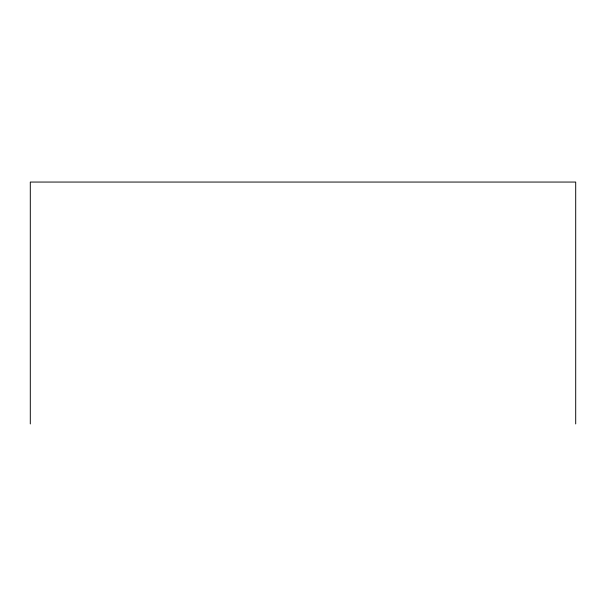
<?xml version="1.0" encoding="UTF-8"?>
<svg xmlns="http://www.w3.org/2000/svg" width="606" height="606" viewBox="0 0 606 606"><rect width="100%" height="100%" fill="white"/><g stroke="black" fill="none" stroke-linecap="round" stroke-linejoin="round"><path stroke-width="0.91" d="M575.7 423.942L575.7 182.058L30.3 182.058L30.3 423.942"/></g></svg>
